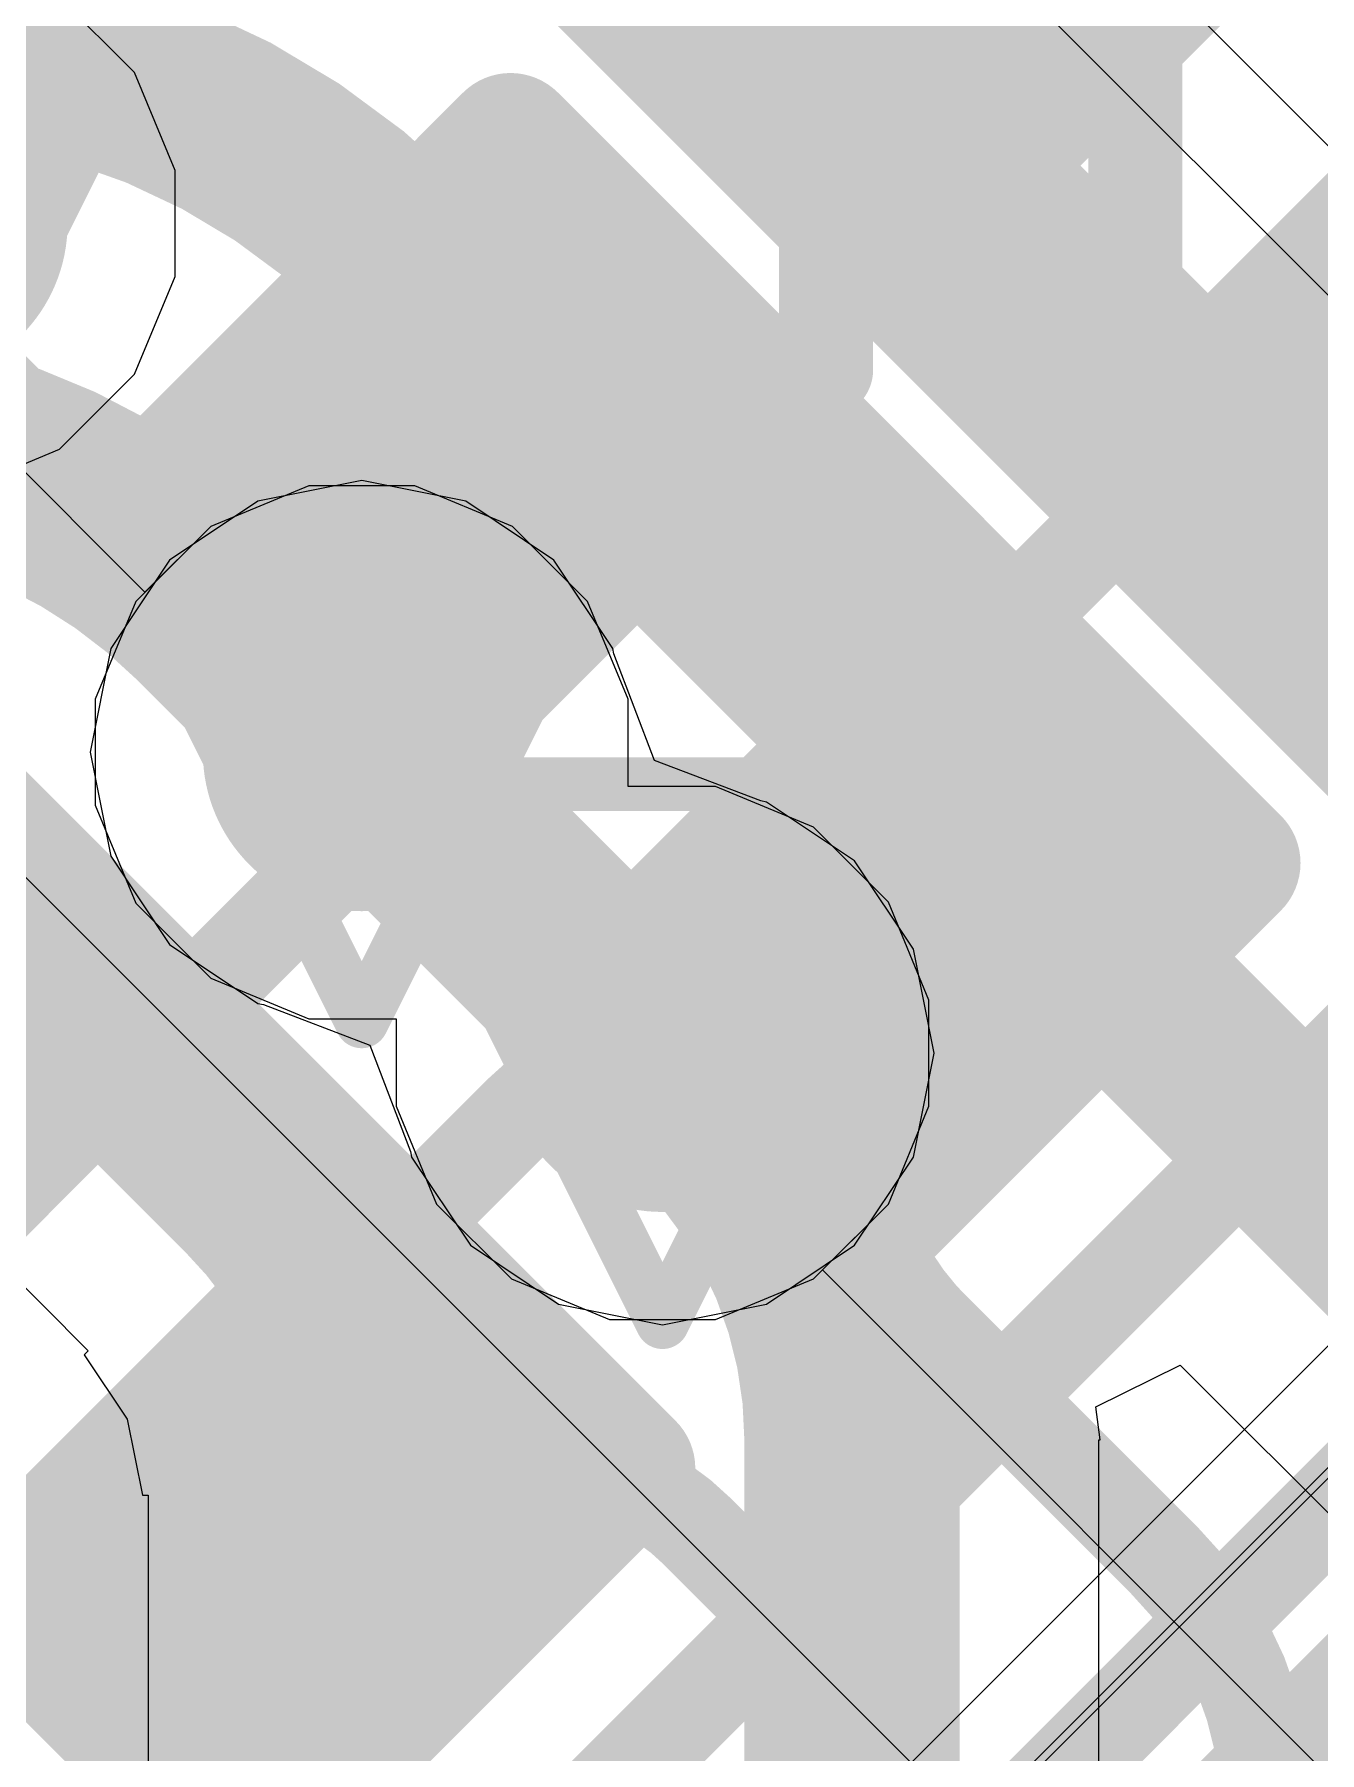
# Model space of a CAD drawing. Header units: inches. Extents: x -6 to 283, y -12 to 154.
# Drawn here: x 44.724 to 45.938, y 11.128 to 12.75 of the extents above; entities that cross this region are included whole.
import ezdxf

# ---------------------------------------------------------------- set-up
doc = ezdxf.new("R2010")
doc.units = ezdxf.units.IN
for name, color, linetype in [('Bottom Layer', 5, 'Continuous'), ('Drill Drawing', 1, 'Continuous'), ('GND-1', 16, 'Continuous'), ('GND-2', 90, 'Continuous'), ('GND-3', 216, 'Continuous'), ('PWR-1', 156, 'Continuous'), ('PWR-2', 130, 'Continuous'), ('Signal L1', 76, 'Continuous'), ('Signal L2', 6, 'Continuous'), ('Top Layer', 1, 'Continuous'), ('Top Overlay', 2, 'Continuous'), ('Top Paste', 8, 'Continuous'), ('Top Solder', 216, 'Continuous'), ('Via Holes', 16, 'Continuous')]:
    doc.layers.add(name, color=color, linetype=linetype)

# ---------------------------------------------------------------- blocks, each defined once
blk = doc.blocks.new('R___0201_119')
at = {"layer": 'Top Layer'}
for points in [[(-0.40999791, 0.18499963), (-0.13999845, 0.18499963), (-0.13999845, -0.18499963), (-0.40999791, -0.18499963)], [(0.14000099, 0.18499963), (0.41000045, 0.18499963), (0.41000045, -0.18499963), (0.14000099, -0.18499963)]]:
    blk.add_hatch(color=1, dxfattribs=at).paths.add_polyline_path(points)
at = {"layer": 'Top Paste'}
for points in [[(-0.40999791, 0.18499963), (-0.13999845, 0.18499963), (-0.13999845, -0.18499963), (-0.40999791, -0.18499963)], [(0.14000099, 0.18499963), (0.41000045, 0.18499963), (0.41000045, -0.18499963), (0.14000099, -0.18499963)]]:
    blk.add_hatch(color=8, dxfattribs=at).paths.add_polyline_path(points)
at = {"layer": 'Top Solder'}
for points in [[(-0.46499907, 0.24000079), (-0.08499729, 0.24000079), (-0.08499729, -0.24000079), (-0.46499907, -0.24000079)], [(0.08499983, 0.24000079), (0.46500161, 0.24000079), (0.46500161, -0.24000079), (0.08499983, -0.24000079)]]:
    blk.add_hatch(color=216, dxfattribs=at).paths.add_polyline_path(points)
at = {"layer": 'Top Overlay'}
for points in [[(-0.4826, 0.254, 0.127, 0.127, 0), (-0.4826, -0.254, 0.127, 0.127, 0)], [(0.4826, 0.254, 0.127, 0.127, 0), (-0.4826, 0.254, 0.127, 0.127, 0)], [(0.4826, 0.254, 0.127, 0.127, 0), (0.4826, -0.254, 0.127, 0.127, 0)], [(0.4826, -0.254, 0.127, 0.127, 0), (-0.4826, -0.254, 0.127, 0.127, 0)]]:
    blk.add_lwpolyline(points, format="xyseb", dxfattribs=at)
for points in [[(-0.51435, 0.254, 0.0635, 0.0635, 1), (-0.4508499999999999, 0.254, 0.0635, 0.0635, 1)], [(-0.51435, 0.254, 0.0635, 0.0635, 1), (-0.4508499999999999, 0.254, 0.0635, 0.0635, 1)], [(0.4508499999999999, 0.254, 0.0635, 0.0635, 1), (0.51435, 0.254, 0.0635, 0.0635, 1)], [(0.4508499999999999, 0.254, 0.0635, 0.0635, 1), (0.51435, 0.254, 0.0635, 0.0635, 1)], [(-0.51435, -0.254, 0.0635, 0.0635, 1), (-0.4508499999999999, -0.254, 0.0635, 0.0635, 1)], [(-0.51435, -0.254, 0.0635, 0.0635, 1), (-0.4508499999999999, -0.254, 0.0635, 0.0635, 1)], [(0.4508499999999999, -0.254, 0.0635, 0.0635, 1), (0.51435, -0.254, 0.0635, 0.0635, 1)], [(0.4508499999999999, -0.254, 0.0635, 0.0635, 1), (0.51435, -0.254, 0.0635, 0.0635, 1)]]:
    blk.add_lwpolyline(points, format="xyseb", close=True, dxfattribs=at)
blk = doc.blocks.new('R___0201_120')
at = {"layer": 'Top Layer'}
for points in [[(-0.40999791, 0.18499963), (-0.13999845, 0.18499963), (-0.13999845, -0.18499963), (-0.40999791, -0.18499963)], [(0.14000099, 0.18499963), (0.41000045, 0.18499963), (0.41000045, -0.18499963), (0.14000099, -0.18499963)]]:
    blk.add_hatch(color=1, dxfattribs=at).paths.add_polyline_path(points)
at = {"layer": 'Top Paste'}
for points in [[(-0.40999791, 0.18499963), (-0.13999845, 0.18499963), (-0.13999845, -0.18499963), (-0.40999791, -0.18499963)], [(0.14000099, 0.18499963), (0.41000045, 0.18499963), (0.41000045, -0.18499963), (0.14000099, -0.18499963)]]:
    blk.add_hatch(color=8, dxfattribs=at).paths.add_polyline_path(points)
at = {"layer": 'Top Solder'}
for points in [[(-0.46499907, 0.24000079), (-0.08499729, 0.24000079), (-0.08499729, -0.24000079), (-0.46499907, -0.24000079)], [(0.08499983, 0.24000079), (0.46500161, 0.24000079), (0.46500161, -0.24000079), (0.08499983, -0.24000079)]]:
    blk.add_hatch(color=216, dxfattribs=at).paths.add_polyline_path(points)
at = {"layer": 'Top Overlay'}
for points in [[(0.4826, 0.254, 0.127, 0.127, 0), (-0.4826, 0.254, 0.127, 0.127, 0)], [(-0.4826, 0.254, 0.127, 0.127, 0), (-0.4826, -0.254, 0.127, 0.127, 0)], [(0.4826, 0.254, 0.127, 0.127, 0), (0.4826, -0.254, 0.127, 0.127, 0)], [(0.4826, -0.254, 0.127, 0.127, 0), (-0.4826, -0.254, 0.127, 0.127, 0)]]:
    blk.add_lwpolyline(points, format="xyseb", dxfattribs=at)
for points in [[(-0.51435, 0.254, 0.0635, 0.0635, 1), (-0.4508499999999999, 0.254, 0.0635, 0.0635, 1)], [(-0.51435, 0.254, 0.0635, 0.0635, 1), (-0.4508499999999999, 0.254, 0.0635, 0.0635, 1)], [(0.4508499999999999, 0.254, 0.0635, 0.0635, 1), (0.51435, 0.254, 0.0635, 0.0635, 1)], [(0.4508499999999999, 0.254, 0.0635, 0.0635, 1), (0.51435, 0.254, 0.0635, 0.0635, 1)], [(-0.51435, -0.254, 0.0635, 0.0635, 1), (-0.4508499999999999, -0.254, 0.0635, 0.0635, 1)], [(-0.51435, -0.254, 0.0635, 0.0635, 1), (-0.4508499999999999, -0.254, 0.0635, 0.0635, 1)], [(0.4508499999999999, -0.254, 0.0635, 0.0635, 1), (0.51435, -0.254, 0.0635, 0.0635, 1)], [(0.4508499999999999, -0.254, 0.0635, 0.0635, 1), (0.51435, -0.254, 0.0635, 0.0635, 1)]]:
    blk.add_lwpolyline(points, format="xyseb", close=True, dxfattribs=at)
blk = doc.blocks.new('R___0201_124')
at = {"layer": 'Top Layer'}
for points in [[(-0.40999791, 0.18499963), (-0.13999845, 0.18499963), (-0.13999845, -0.18499963), (-0.40999791, -0.18499963)], [(0.14000099, 0.18499963), (0.41000045, 0.18499963), (0.41000045, -0.18499963), (0.14000099, -0.18499963)]]:
    blk.add_hatch(color=1, dxfattribs=at).paths.add_polyline_path(points)
at = {"layer": 'Top Paste'}
for points in [[(-0.40999791, 0.18499963), (-0.13999845, 0.18499963), (-0.13999845, -0.18499963), (-0.40999791, -0.18499963)], [(0.14000099, 0.18499963), (0.41000045, 0.18499963), (0.41000045, -0.18499963), (0.14000099, -0.18499963)]]:
    blk.add_hatch(color=8, dxfattribs=at).paths.add_polyline_path(points)
at = {"layer": 'Top Solder'}
for points in [[(-0.46499907, 0.24000079), (-0.08499729, 0.24000079), (-0.08499729, -0.24000079), (-0.46499907, -0.24000079)], [(0.08499983, 0.24000079), (0.46500161, 0.24000079), (0.46500161, -0.24000079), (0.08499983, -0.24000079)]]:
    blk.add_hatch(color=216, dxfattribs=at).paths.add_polyline_path(points)
at = {"layer": 'Top Overlay'}
for points in [[(0.4826, 0.254, 0.127, 0.127, 0), (-0.4826, 0.254, 0.127, 0.127, 0)], [(-0.4826, 0.254, 0.127, 0.127, 0), (-0.4826, -0.254, 0.127, 0.127, 0)], [(0.4826, 0.254, 0.127, 0.127, 0), (0.4826, -0.254, 0.127, 0.127, 0)], [(0.4826, -0.254, 0.127, 0.127, 0), (-0.4826, -0.254, 0.127, 0.127, 0)]]:
    blk.add_lwpolyline(points, format="xyseb", dxfattribs=at)
for points in [[(-0.51435, 0.254, 0.0635, 0.0635, 1), (-0.4508499999999999, 0.254, 0.0635, 0.0635, 1)], [(-0.51435, 0.254, 0.0635, 0.0635, 1), (-0.4508499999999999, 0.254, 0.0635, 0.0635, 1)], [(0.4508499999999999, 0.254, 0.0635, 0.0635, 1), (0.51435, 0.254, 0.0635, 0.0635, 1)], [(0.4508499999999999, 0.254, 0.0635, 0.0635, 1), (0.51435, 0.254, 0.0635, 0.0635, 1)], [(-0.51435, -0.254, 0.0635, 0.0635, 1), (-0.4508499999999999, -0.254, 0.0635, 0.0635, 1)], [(-0.51435, -0.254, 0.0635, 0.0635, 1), (-0.4508499999999999, -0.254, 0.0635, 0.0635, 1)], [(0.4508499999999999, -0.254, 0.0635, 0.0635, 1), (0.51435, -0.254, 0.0635, 0.0635, 1)], [(0.4508499999999999, -0.254, 0.0635, 0.0635, 1), (0.51435, -0.254, 0.0635, 0.0635, 1)]]:
    blk.add_lwpolyline(points, format="xyseb", close=True, dxfattribs=at)
blk = doc.blocks.new('R___0201_125')
at = {"layer": 'Top Layer'}
for points in [[(-0.40999791, 0.18499963), (-0.13999845, 0.18499963), (-0.13999845, -0.18499963), (-0.40999791, -0.18499963)], [(0.14000099, 0.18499963), (0.41000045, 0.18499963), (0.41000045, -0.18499963), (0.14000099, -0.18499963)]]:
    blk.add_hatch(color=1, dxfattribs=at).paths.add_polyline_path(points)
at = {"layer": 'Top Paste'}
for points in [[(-0.40999791, 0.18499963), (-0.13999845, 0.18499963), (-0.13999845, -0.18499963), (-0.40999791, -0.18499963)], [(0.14000099, 0.18499963), (0.41000045, 0.18499963), (0.41000045, -0.18499963), (0.14000099, -0.18499963)]]:
    blk.add_hatch(color=8, dxfattribs=at).paths.add_polyline_path(points)
at = {"layer": 'Top Solder'}
for points in [[(-0.46499907, 0.24000079), (-0.08499729, 0.24000079), (-0.08499729, -0.24000079), (-0.46499907, -0.24000079)], [(0.08499983, 0.24000079), (0.46500161, 0.24000079), (0.46500161, -0.24000079), (0.08499983, -0.24000079)]]:
    blk.add_hatch(color=216, dxfattribs=at).paths.add_polyline_path(points)
at = {"layer": 'Top Overlay'}
for points in [[(0.4826, 0.254, 0.127, 0.127, 0), (-0.4826, 0.254, 0.127, 0.127, 0)], [(-0.4826, 0.254, 0.127, 0.127, 0), (-0.4826, -0.254, 0.127, 0.127, 0)], [(0.4826, 0.254, 0.127, 0.127, 0), (0.4826, -0.254, 0.127, 0.127, 0)], [(0.4826, -0.254, 0.127, 0.127, 0), (-0.4826, -0.254, 0.127, 0.127, 0)]]:
    blk.add_lwpolyline(points, format="xyseb", dxfattribs=at)
for points in [[(-0.51435, 0.254, 0.0635, 0.0635, 1), (-0.4508499999999999, 0.254, 0.0635, 0.0635, 1)], [(-0.51435, 0.254, 0.0635, 0.0635, 1), (-0.4508499999999999, 0.254, 0.0635, 0.0635, 1)], [(0.4508499999999999, 0.254, 0.0635, 0.0635, 1), (0.51435, 0.254, 0.0635, 0.0635, 1)], [(0.4508499999999999, 0.254, 0.0635, 0.0635, 1), (0.51435, 0.254, 0.0635, 0.0635, 1)], [(-0.51435, -0.254, 0.0635, 0.0635, 1), (-0.4508499999999999, -0.254, 0.0635, 0.0635, 1)], [(-0.51435, -0.254, 0.0635, 0.0635, 1), (-0.4508499999999999, -0.254, 0.0635, 0.0635, 1)], [(0.4508499999999999, -0.254, 0.0635, 0.0635, 1), (0.51435, -0.254, 0.0635, 0.0635, 1)], [(0.4508499999999999, -0.254, 0.0635, 0.0635, 1), (0.51435, -0.254, 0.0635, 0.0635, 1)]]:
    blk.add_lwpolyline(points, format="xyseb", close=True, dxfattribs=at)
blk = doc.blocks.new('R___0201_126')
at = {"layer": 'Top Layer'}
for points in [[(-0.40999791, 0.18499963), (-0.13999845, 0.18499963), (-0.13999845, -0.18499963), (-0.40999791, -0.18499963)], [(0.14000099, 0.18499963), (0.41000045, 0.18499963), (0.41000045, -0.18499963), (0.14000099, -0.18499963)]]:
    blk.add_hatch(color=1, dxfattribs=at).paths.add_polyline_path(points)
at = {"layer": 'Top Paste'}
for points in [[(-0.40999791, 0.18499963), (-0.13999845, 0.18499963), (-0.13999845, -0.18499963), (-0.40999791, -0.18499963)], [(0.14000099, 0.18499963), (0.41000045, 0.18499963), (0.41000045, -0.18499963), (0.14000099, -0.18499963)]]:
    blk.add_hatch(color=8, dxfattribs=at).paths.add_polyline_path(points)
at = {"layer": 'Top Solder'}
for points in [[(-0.46499907, 0.24000079), (-0.08499729, 0.24000079), (-0.08499729, -0.24000079), (-0.46499907, -0.24000079)], [(0.08499983, 0.24000079), (0.46500161, 0.24000079), (0.46500161, -0.24000079), (0.08499983, -0.24000079)]]:
    blk.add_hatch(color=216, dxfattribs=at).paths.add_polyline_path(points)
at = {"layer": 'Top Overlay'}
for points in [[(-0.4826, 0.254, 0.127, 0.127, 0), (-0.4826, -0.254, 0.127, 0.127, 0)], [(0.4826, 0.254, 0.127, 0.127, 0), (-0.4826, 0.254, 0.127, 0.127, 0)], [(0.4826, 0.254, 0.127, 0.127, 0), (0.4826, -0.254, 0.127, 0.127, 0)], [(0.4826, -0.254, 0.127, 0.127, 0), (-0.4826, -0.254, 0.127, 0.127, 0)]]:
    blk.add_lwpolyline(points, format="xyseb", dxfattribs=at)
for points in [[(-0.51435, 0.254, 0.0635, 0.0635, 1), (-0.4508499999999999, 0.254, 0.0635, 0.0635, 1)], [(-0.51435, 0.254, 0.0635, 0.0635, 1), (-0.4508499999999999, 0.254, 0.0635, 0.0635, 1)], [(0.4508499999999999, 0.254, 0.0635, 0.0635, 1), (0.51435, 0.254, 0.0635, 0.0635, 1)], [(0.4508499999999999, 0.254, 0.0635, 0.0635, 1), (0.51435, 0.254, 0.0635, 0.0635, 1)], [(-0.51435, -0.254, 0.0635, 0.0635, 1), (-0.4508499999999999, -0.254, 0.0635, 0.0635, 1)], [(-0.51435, -0.254, 0.0635, 0.0635, 1), (-0.4508499999999999, -0.254, 0.0635, 0.0635, 1)], [(0.4508499999999999, -0.254, 0.0635, 0.0635, 1), (0.51435, -0.254, 0.0635, 0.0635, 1)], [(0.4508499999999999, -0.254, 0.0635, 0.0635, 1), (0.51435, -0.254, 0.0635, 0.0635, 1)]]:
    blk.add_lwpolyline(points, format="xyseb", close=True, dxfattribs=at)

msp = doc.modelspace()

# ---------------------------------------------------------------- hatches: boundary and pattern name
at = {"layer": 'GND-1'}
h = msp.add_hatch(color=16, dxfattribs=at)
edge = h.paths.add_edge_path()
edge.add_arc((44.60538704, 12.5715776), 0.1499997, 0, 360)
at = {"layer": 'GND-2'}
h = msp.add_hatch(color=90, dxfattribs=at)
edge = h.paths.add_edge_path()
edge.add_arc((45.03315097999999, 12.07212724), 0.1499997, 0, 360)
h = msp.add_hatch(color=90, dxfattribs=at)
edge = h.paths.add_edge_path()
edge.add_arc((45.31712552, 11.7881527), 0.1499997, 0, 360)
at = {"layer": 'GND-3'}
h = msp.add_hatch(color=216, dxfattribs=at)
edge = h.paths.add_edge_path()
edge.add_arc((45.03315097999999, 12.07212724), 0.1499997, 0, 360)
h = msp.add_hatch(color=216, dxfattribs=at)
edge = h.paths.add_edge_path()
edge.add_arc((45.31712552, 11.7881527), 0.1499997, 0, 360)
at = {"layer": 'PWR-1'}
h = msp.add_hatch(color=156, dxfattribs=at)
edge = h.paths.add_edge_path()
edge.add_arc((45.03315097999999, 12.07212724), 0.1499997, 0, 360)
h = msp.add_hatch(color=156, dxfattribs=at)
edge = h.paths.add_edge_path()
edge.add_arc((45.31712552, 11.7881527), 0.1499997, 0, 360)
at = {"layer": 'PWR-2'}
h = msp.add_hatch(color=130, dxfattribs=at)
edge = h.paths.add_edge_path()
edge.add_arc((45.03315097999999, 12.07212724), 0.1499997, 0, 360)
h = msp.add_hatch(color=130, dxfattribs=at)
edge = h.paths.add_edge_path()
edge.add_arc((45.31712552, 11.7881527), 0.1499997, 0, 360)
at = {"layer": 'Signal L1'}
h = msp.add_hatch(color=76, dxfattribs=at)
edge = h.paths.add_edge_path()
edge.add_arc((44.60538704, 12.5715776), 0.1499997, 0, 360)
h = msp.add_hatch(color=76, dxfattribs=at)
edge = h.paths.add_edge_path()
edge.add_arc((45.03315097999999, 12.07212724), 0.1499997, 0, 360)
h = msp.add_hatch(color=76, dxfattribs=at)
edge = h.paths.add_edge_path()
edge.add_arc((45.31712552, 11.7881527), 0.1499997, 0, 360)
at = {"layer": 'Signal L2'}
h = msp.add_hatch(color=6, dxfattribs=at)
edge = h.paths.add_edge_path()
edge.add_arc((45.03315097999999, 12.07212724), 0.1499997, 0, 360)
h = msp.add_hatch(color=6, dxfattribs=at)
edge = h.paths.add_edge_path()
edge.add_arc((45.31712552, 11.7881527), 0.1499997, 0, 360)
at = {"layer": 'Top Layer'}
h = msp.add_hatch(color=1, dxfattribs=at)
edge = h.paths.add_edge_path()
edge.add_arc((44.60538704, 12.5715776), 0.1499997, 0, 360)
at = {"layer": 'Via Holes'}
h = msp.add_hatch(color=7, dxfattribs=at)
edge = h.paths.add_edge_path()
edge.add_arc((45.03315097999999, 12.07212724), 0.07499858, 0, 360)
h = msp.add_hatch(color=7, dxfattribs=at)
edge = h.paths.add_edge_path()
edge.add_arc((45.31712552, 11.7881527), 0.07499858, 0, 360)

# ---------------------------------------------------------------- linework, layer by layer
at = {"layer": 'Bottom Layer'}
for p, q in [((46.87842796, 11.5710462), (45.4322688, 13.01720028)), ((44.65530312, 11.62657314), (44.7749295, 11.50694676)), ((44.7749295, 11.50694676), (44.77113474, 11.503152)), ((44.77113474, 11.503152), (44.81175442, 11.44235964)), ((45.72641096, 11.45426462), (45.80614156, 11.49358636)), ((45.80614156, 11.49358636), (47.49448464, 9.80524582)), ((45.73050798, 11.42313692), (45.72641096, 11.45426462)), ((44.81175442, 11.44235964), (44.82601906, 11.37065036)), ((45.72913638, 9.562452299999999), (45.72913638, 11.42313692)), ((45.72913638, 11.42313692), (45.73050798, 11.42313692)), ((44.82601906, 11.37065036), (44.83138607999999, 11.37065036)), ((44.83138607999999, 11.37065036), (44.83138607999999, 10.48356806))]:
    msp.add_line(p, q, dxfattribs=at)
for points in [[(45.26745836, 12.85238984, 0.2032, 0.2032, 0), (46.71361752, 11.40623322, 0.2032, 0.2032, 0)], [(44.58375132, 12.74401566, 0.1778, 0.1778, -0.1983745397232488), (45.06631576, 12.5447171, 0.1778, 0.1778, 0)], [(45.06631576, 12.5447171, 0.1778, 0.1778, -0.0005174110562775564), (45.06731652, 12.54371634, 0.1778, 0.1778, 0)], [(45.06731652, 12.54371634, 0.1778, 0.1778, 0), (47.65014092, 9.96089956, 0.1778, 0.1778, 0)], [(44.50885942, 12.37110302, 0.2032, 0.2032, -0.1989132255069553), (44.89349416, 12.21178152, 0.2032, 0.2032, 0)], [(44.89349162, 12.21177898, 0.2032, 0.2032, 0), (44.89436538, 12.2109103, 0.2032, 0.2032, 0)], [(44.89436538, 12.2109103, 0.2032, 0.2032, 0), (45.36447874, 11.74079694, 0.2032, 0.2032, 0)], [(44.20954073999999, 12.00566814, 0.127, 0.127, -0.1987482785183729), (44.792646, 11.76391602, 0.127, 0.127, 0)], [(44.792646, 11.76391602, 0.127, 0.127, 0), (44.91227238, 11.64428964, 0.127, 0.127, 0)], [(45.3647937, 11.74048452, 0.2032, 0.2032, -0.1986532323988283), (45.49605836, 11.42313692, 0.2032, 0.2032, 0)], [(44.91227238, 11.64428964, 0.127, 0.127, -0.198912367379658), (45.02561734, 11.37065036, 0.127, 0.127, 0)], [(45.49605836, 9.117952299999999, 0.2032, 0.2032, 0), (45.49605836, 11.42313692, 0.2032, 0.2032, 0)], [(45.02561734, 8.65798878, 0.127, 0.127, 0), (45.02561734, 11.37065036, 0.127, 0.127, 0)]]:
    msp.add_lwpolyline(points, format="xyseb", dxfattribs=at)
for points in [[(45.02186576, 12.5447171, 0.08889999999999999, 0.08889999999999999, 1), (45.11076576, 12.5447171, 0.08889999999999999, 0.08889999999999999, 1)], [(45.02186576, 12.5447171, 0.08889999999999999, 0.08889999999999999, 1), (45.11076576, 12.5447171, 0.08889999999999999, 0.08889999999999999, 1)], [(45.02286652, 12.54371634, 0.08889999999999999, 0.08889999999999999, 1), (45.11176652, 12.54371634, 0.08889999999999999, 0.08889999999999999, 1)], [(45.02286652, 12.54371634, 0.08889999999999999, 0.08889999999999999, 1), (45.11176652, 12.54371634, 0.08889999999999999, 0.08889999999999999, 1)], [(44.84269162, 12.21177898, 0.1016, 0.1016, 1), (44.94429161999999, 12.21177898, 0.1016, 0.1016, 1)], [(44.84269416, 12.21178152, 0.1016, 0.1016, 1), (44.94429416, 12.21178152, 0.1016, 0.1016, 1)], [(44.84356538, 12.2109103, 0.1016, 0.1016, 1), (44.94516538, 12.2109103, 0.1016, 0.1016, 1)], [(44.84356538, 12.2109103, 0.1016, 0.1016, 1), (44.94516538, 12.2109103, 0.1016, 0.1016, 1)], [(44.760896, 11.76391602, 0.0635, 0.0635, 1), (44.824396, 11.76391602, 0.0635, 0.0635, 1)], [(44.760896, 11.76391602, 0.0635, 0.0635, 1), (44.824396, 11.76391602, 0.0635, 0.0635, 1)], [(45.31367874, 11.74079694, 0.1016, 0.1016, 1), (45.41527874, 11.74079694, 0.1016, 0.1016, 1)], [(45.3139937, 11.74048452, 0.1016, 0.1016, 1), (45.4155937, 11.74048452, 0.1016, 0.1016, 1)], [(44.88052238, 11.64428964, 0.0635, 0.0635, 1), (44.94402238, 11.64428964, 0.0635, 0.0635, 1)], [(44.88052238, 11.64428964, 0.0635, 0.0635, 1), (44.94402238, 11.64428964, 0.0635, 0.0635, 1)], [(45.44525836, 11.42313692, 0.1016, 0.1016, 1), (45.54685835999999, 11.42313692, 0.1016, 0.1016, 1)], [(45.44525836, 11.42313692, 0.1016, 0.1016, 1), (45.54685835999999, 11.42313692, 0.1016, 0.1016, 1)], [(44.99386734, 11.37065036, 0.0635, 0.0635, 1), (45.05736734, 11.37065036, 0.0635, 0.0635, 1)], [(44.99386734, 11.37065036, 0.0635, 0.0635, 1), (45.05736734, 11.37065036, 0.0635, 0.0635, 1)]]:
    msp.add_lwpolyline(points, format="xyseb", close=True, dxfattribs=at)
at = {"layer": 'Drill Drawing'}
for points in [[(44.60538704, 12.3175776, 0.0508, 0.0508, 0), (44.85938704, 12.8255776, 0.0508, 0.0508, 0)], [(44.77915098, 12.32612724, 0.0508, 0.0508, 0), (45.28715098, 12.32612724, 0.0508, 0.0508, 0)], [(44.77915098, 12.32612724, 0.0508, 0.0508, 0), (45.03315097999999, 11.81812724, 0.0508, 0.0508, 0)], [(45.03315097999999, 11.81812724, 0.0508, 0.0508, 0), (45.28715098, 12.32612724, 0.0508, 0.0508, 0)], [(45.06312552, 12.0421527, 0.0508, 0.0508, 0), (45.57112552, 12.0421527, 0.0508, 0.0508, 0)], [(45.06312552, 12.0421527, 0.0508, 0.0508, 0), (45.31712552, 11.5341527, 0.0508, 0.0508, 0)], [(45.31712552, 11.5341527, 0.0508, 0.0508, 0), (45.57112552, 12.0421527, 0.0508, 0.0508, 0)]]:
    msp.add_lwpolyline(points, format="xyseb", dxfattribs=at)
for points in [[(44.76645098, 12.32612724, 0.0254, 0.0254, 1), (44.79185097999999, 12.32612724, 0.0254, 0.0254, 1)], [(44.76645098, 12.32612724, 0.0254, 0.0254, 1), (44.79185097999999, 12.32612724, 0.0254, 0.0254, 1)], [(45.27445098, 12.32612724, 0.0254, 0.0254, 1), (45.29985098, 12.32612724, 0.0254, 0.0254, 1)], [(45.27445098, 12.32612724, 0.0254, 0.0254, 1), (45.29985098, 12.32612724, 0.0254, 0.0254, 1)], [(45.05042552, 12.0421527, 0.0254, 0.0254, 1), (45.07582552, 12.0421527, 0.0254, 0.0254, 1)], [(45.05042552, 12.0421527, 0.0254, 0.0254, 1), (45.07582552, 12.0421527, 0.0254, 0.0254, 1)], [(45.55842552, 12.0421527, 0.0254, 0.0254, 1), (45.58382552, 12.0421527, 0.0254, 0.0254, 1)], [(45.55842552, 12.0421527, 0.0254, 0.0254, 1), (45.58382552, 12.0421527, 0.0254, 0.0254, 1)], [(45.02045098, 11.81812724, 0.0254, 0.0254, 1), (45.04585098, 11.81812724, 0.0254, 0.0254, 1)], [(45.02045098, 11.81812724, 0.0254, 0.0254, 1), (45.04585098, 11.81812724, 0.0254, 0.0254, 1)], [(45.30442552, 11.5341527, 0.0254, 0.0254, 1), (45.32982552, 11.5341527, 0.0254, 0.0254, 1)], [(45.30442552, 11.5341527, 0.0254, 0.0254, 1), (45.32982552, 11.5341527, 0.0254, 0.0254, 1)]]:
    msp.add_lwpolyline(points, format="xyseb", close=True, dxfattribs=at)
at = {"layer": 'GND-1'}
for p, q in [((44.81868353999999, 12.714097), (44.74790644, 12.7848741)), ((44.85698674, 12.62162322), (44.81868353999999, 12.714097)), ((44.85698674, 12.52153198), (44.85698674, 12.62162322)), ((44.81868353999999, 12.4290582), (44.85698674, 12.52153198)), ((44.74790644, 12.3582811), (44.81868353999999, 12.4290582)), ((44.65543266, 12.3199779), (44.74790644, 12.3582811))]:
    msp.add_line(p, q, dxfattribs=at)
at = {"layer": 'GND-2'}
for p, q in [((44.98310536, 12.32372694), (44.89063158, 12.28542374)), ((45.08319659999999, 12.32372694), (44.98310536, 12.32372694)), ((45.17567038, 12.28542374), (45.08319659999999, 12.32372694)), ((44.89063158, 12.28542374), (44.81985448, 12.21464664)), ((45.24644748, 12.21464664), (45.17567038, 12.28542374)), ((44.81985448, 12.21464664), (44.78155128, 12.12217286)), ((45.28475067999999, 12.12217286), (45.24644748, 12.21464664)), ((44.78155128, 12.12217286), (44.78155128, 12.02208162)), ((45.28475067999999, 12.0397524), (45.28475067999999, 12.12217286)), ((45.36717114, 12.0397524), (45.28475067999999, 12.0397524)), ((45.45964492, 12.0014492), (45.36717114, 12.0397524)), ((44.78155128, 12.02208162), (44.81985448, 11.92960784)), ((45.53042202, 11.9306721), (45.45964492, 12.0014492)), ((44.81985448, 11.92960784), (44.89063158, 11.85883074)), ((45.56872522, 11.83819832), (45.53042202, 11.9306721)), ((44.89063158, 11.85883074), (44.98310536, 11.82052754)), ((45.56872522, 11.73810708), (45.56872522, 11.83819832)), ((44.98310536, 11.82052754), (45.06552582, 11.82052754)), ((45.06552582, 11.82052754), (45.06552582, 11.73810708)), ((45.06552582, 11.73810708), (45.10382902, 11.6456333)), ((45.53042202, 11.6456333), (45.56872522, 11.73810708)), ((45.10382902, 11.6456333), (45.17460612, 11.5748562)), ((45.45964492, 11.5748562), (45.53042202, 11.6456333)), ((45.17460612, 11.5748562), (45.2670799, 11.536553)), ((45.36717114, 11.536553), (45.45964492, 11.5748562)), ((45.2670799, 11.536553), (45.36717114, 11.536553))]:
    msp.add_line(p, q, dxfattribs=at)
at = {"layer": 'GND-3'}
for p, q in [((44.98310536, 12.32372694), (44.89063158, 12.28542374)), ((45.08319659999999, 12.32372694), (44.98310536, 12.32372694)), ((45.17567038, 12.28542374), (45.08319659999999, 12.32372694)), ((44.89063158, 12.28542374), (44.81985448, 12.21464664)), ((45.24644748, 12.21464664), (45.17567038, 12.28542374)), ((44.81985448, 12.21464664), (44.78155128, 12.12217286)), ((45.28475067999999, 12.12217286), (45.24644748, 12.21464664)), ((44.78155128, 12.12217286), (44.78155128, 12.02208162)), ((45.28475067999999, 12.0397524), (45.28475067999999, 12.12217286)), ((45.36717114, 12.0397524), (45.28475067999999, 12.0397524)), ((45.45964492, 12.0014492), (45.36717114, 12.0397524)), ((44.78155128, 12.02208162), (44.81985448, 11.92960784)), ((45.53042202, 11.9306721), (45.45964492, 12.0014492)), ((44.81985448, 11.92960784), (44.89063158, 11.85883074)), ((45.56872522, 11.83819832), (45.53042202, 11.9306721)), ((44.89063158, 11.85883074), (44.98310536, 11.82052754)), ((45.56872522, 11.73810708), (45.56872522, 11.83819832)), ((44.98310536, 11.82052754), (45.06552582, 11.82052754)), ((45.06552582, 11.82052754), (45.06552582, 11.73810708)), ((45.06552582, 11.73810708), (45.10382902, 11.6456333)), ((45.53042202, 11.6456333), (45.56872522, 11.73810708)), ((45.10382902, 11.6456333), (45.17460612, 11.5748562)), ((45.45964492, 11.5748562), (45.53042202, 11.6456333)), ((45.17460612, 11.5748562), (45.2670799, 11.536553)), ((45.36717114, 11.536553), (45.45964492, 11.5748562)), ((45.2670799, 11.536553), (45.36717114, 11.536553))]:
    msp.add_line(p, q, dxfattribs=at)
at = {"layer": 'PWR-1'}
for p, q in [((45.03315097999999, 12.32865708), (44.93498252, 12.30912956)), ((45.13131944, 12.30912956), (45.03315097999999, 12.32865708)), ((44.93498252, 12.30912956), (44.85175688, 12.25352134)), ((45.21454507999999, 12.25352134), (45.13131944, 12.30912956)), ((44.85175688, 12.25352134), (44.79614865999999, 12.1702957)), ((45.2701533, 12.1702957), (45.21454507999999, 12.25352134)), ((44.79614865999999, 12.1702957), (44.77662114, 12.07212724)), ((45.27119978, 12.16503536), (45.2701533, 12.1702957)), ((45.30954616, 12.06454788), (45.27119978, 12.16503536)), ((46.53433416, 12.10060318), (45.25226408, 10.81853056)), ((44.77662114, 12.07212724), (44.79614865999999, 11.97395878)), ((45.41003364, 12.0262015), (45.30954616, 12.06454788)), ((45.41529397999999, 12.02515502), (45.41003364, 12.0262015)), ((45.49851962, 11.9695468), (45.41529397999999, 12.02515502)), ((44.79614865999999, 11.97395878), (44.85175688, 11.89073314)), ((45.55412784, 11.88632116), (45.49851962, 11.9695468)), ((44.85175688, 11.89073314), (44.93498252, 11.83512492)), ((45.57365536, 11.7881527), (45.55412784, 11.88632116)), ((44.93498252, 11.83512492), (44.94024286, 11.83407844)), ((44.94024286, 11.83407844), (45.04073034, 11.79573206)), ((45.04073034, 11.79573206), (45.07907672, 11.69524458)), ((45.55412784, 11.68998424), (45.57365536, 11.7881527)), ((45.07907672, 11.69524458), (45.0801232, 11.68998424)), ((45.0801232, 11.68998424), (45.13573141999999, 11.6067586)), ((45.49851962, 11.6067586), (45.55412784, 11.68998424)), ((45.13573141999999, 11.6067586), (45.21895706, 11.55115038)), ((45.41529397999999, 11.55115038), (45.49851962, 11.6067586)), ((45.21895706, 11.55115038), (45.31712552, 11.53162286)), ((45.31712552, 11.53162286), (45.41529397999999, 11.55115038))]:
    msp.add_line(p, q, dxfattribs=at)
msp.add_lwpolyline([(45.42145094, 10.60789598, 0.1524, 0.1524, 0), (46.68139508, 11.86784012, 0.1524, 0.1524, 0)], format="xyseb", dxfattribs=at)
at = {"layer": 'PWR-2'}
for p, q in [((42.38568612, 14.28406846), (47.31505142, 9.35470062)), ((44.76344616, 13.82719612), (49.19578679999999, 9.39483262)), ((44.82846508, 12.22325724), (44.25760008, 12.79412732)), ((44.98310536, 12.32372694), (44.89063158, 12.28542374)), ((45.08319659999999, 12.32372694), (44.98310536, 12.32372694)), ((45.17567038, 12.28542374), (45.08319659999999, 12.32372694)), ((44.89063158, 12.28542374), (44.82846508, 12.22325724)), ((45.24644748, 12.21464664), (45.17567038, 12.28542374)), ((45.28475067999999, 12.12217286), (45.24644748, 12.21464664)), ((45.28475067999999, 12.0397524), (45.28475067999999, 12.12217286)), ((45.36717114, 12.0397524), (45.28475067999999, 12.0397524)), ((45.45964492, 12.0014492), (45.36717114, 12.0397524)), ((45.53042202, 11.9306721), (45.45964492, 12.0014492)), ((45.56872522, 11.83819832), (45.53042202, 11.9306721)), ((45.56872522, 11.73810708), (45.56872522, 11.83819832)), ((45.53042202, 11.6456333), (45.56872522, 11.73810708)), ((45.46825551999999, 11.5834668), (45.53042202, 11.6456333)), ((47.21677373999999, 9.8349435), (45.46825551999999, 11.5834668))]:
    msp.add_line(p, q, dxfattribs=at)
at = {"layer": 'Signal L1'}
for points in [[(45.76369054, 12.31214962, 0.08889999999999999, 0.08889999999999999, 0), (45.76369054, 13.62184474, 0.08889999999999999, 0.08889999999999999, 0)], [(45.47159053999999, 12.43313998, 0.08889999999999999, 0.08889999999999999, 0), (45.47159053999999, 13.50085438, 0.08889999999999999, 0.08889999999999999, 0)], [(45.32474298, 12.28629242, 0.08889999999999999, 0.08889999999999999, 0), (45.47159053999999, 12.43313998, 0.08889999999999999, 0.08889999999999999, 0)], [(45.53128816, 12.07974724, 0.08889999999999999, 0.08889999999999999, 0), (45.76369054, 12.31214962, 0.08889999999999999, 0.08889999999999999, 0)], [(45.0718682, 12.03341256, 0.08889999999999999, 0.08889999999999999, 0), (45.32474298, 12.28628988, 0.08889999999999999, 0.08889999999999999, 0)], [(43.64464982, 9.47007758, 0.08889999999999999, 0.08889999999999999, 0), (46.29147206, 12.11689982, 0.08889999999999999, 0.08889999999999999, 0)], [(45.27841084, 11.82686738, 0.08889999999999999, 0.08889999999999999, 0), (45.53128816, 12.0797447, 0.08889999999999999, 0.08889999999999999, 0)], [(45.03315097999999, 12.07212724, 0.08889999999999999, 0.08889999999999999, 0), (45.07186566, 12.03341256, 0.08889999999999999, 0.08889999999999999, 0)], [(45.07186566, 12.03341002, 0.08889999999999999, 0.08889999999999999, 0), (45.0718682, 12.03341256, 0.08889999999999999, 0.08889999999999999, 0)], [(45.07186566, 12.03341256, 0.08889999999999999, 0.08889999999999999, 0), (45.0718682, 12.03341256, 0.08889999999999999, 0.08889999999999999, 0)], [(43.76564018, 9.177977579999999, 0.08889999999999999, 0.08889999999999999, 0), (46.58357206, 11.99590946, 0.08889999999999999, 0.08889999999999999, 0)], [(45.27841084, 11.82686484, 0.08889999999999999, 0.08889999999999999, 0), (45.27841084, 11.82686738, 0.08889999999999999, 0.08889999999999999, 0)], [(45.27841084, 11.82686738, 0.08889999999999999, 0.08889999999999999, 0), (45.31712552, 11.7881527, 0.08889999999999999, 0.08889999999999999, 0)]]:
    msp.add_lwpolyline(points, format="xyseb", dxfattribs=at)
for points in [[(45.44936554, 12.43313998, 0.04445, 0.04445, 1), (45.49381553999999, 12.43313998, 0.04445, 0.04445, 1)], [(45.44936554, 12.43313998, 0.04445, 0.04445, 1), (45.49381553999999, 12.43313998, 0.04445, 0.04445, 1)], [(45.74146554, 12.31214962, 0.04445, 0.04445, 1), (45.78591554, 12.31214962, 0.04445, 0.04445, 1)], [(45.74146554, 12.31214962, 0.04445, 0.04445, 1), (45.78591554, 12.31214962, 0.04445, 0.04445, 1)], [(45.30251798, 12.28629242, 0.04445, 0.04445, 1), (45.34696798, 12.28629242, 0.04445, 0.04445, 1)], [(45.30251798, 12.28628988, 0.04445, 0.04445, 1), (45.34696798, 12.28628988, 0.04445, 0.04445, 1)], [(45.50906316, 12.07974724, 0.04445, 0.04445, 1), (45.55351315999999, 12.07974724, 0.04445, 0.04445, 1)], [(45.50906316, 12.0797447, 0.04445, 0.04445, 1), (45.55351315999999, 12.0797447, 0.04445, 0.04445, 1)], [(45.01092598, 12.07212724, 0.04445, 0.04445, 1), (45.05537597999999, 12.07212724, 0.04445, 0.04445, 1)], [(45.04964065999999, 12.03341256, 0.04445, 0.04445, 1), (45.09409066, 12.03341256, 0.04445, 0.04445, 1)], [(45.04964065999999, 12.03341256, 0.04445, 0.04445, 1), (45.09409066, 12.03341256, 0.04445, 0.04445, 1)], [(45.04964065999999, 12.03341002, 0.04445, 0.04445, 1), (45.09409066, 12.03341002, 0.04445, 0.04445, 1)], [(45.0496432, 12.03341256, 0.04445, 0.04445, 1), (45.0940932, 12.03341256, 0.04445, 0.04445, 1)], [(45.0496432, 12.03341256, 0.04445, 0.04445, 1), (45.0940932, 12.03341256, 0.04445, 0.04445, 1)], [(45.0496432, 12.03341256, 0.04445, 0.04445, 1), (45.0940932, 12.03341256, 0.04445, 0.04445, 1)], [(45.25618584, 11.82686738, 0.04445, 0.04445, 1), (45.30063584, 11.82686738, 0.04445, 0.04445, 1)], [(45.25618584, 11.82686738, 0.04445, 0.04445, 1), (45.30063584, 11.82686738, 0.04445, 0.04445, 1)], [(45.25618584, 11.82686738, 0.04445, 0.04445, 1), (45.30063584, 11.82686738, 0.04445, 0.04445, 1)], [(45.25618584, 11.82686484, 0.04445, 0.04445, 1), (45.30063584, 11.82686484, 0.04445, 0.04445, 1)], [(45.29490052, 11.7881527, 0.04445, 0.04445, 1), (45.33935052, 11.7881527, 0.04445, 0.04445, 1)]]:
    msp.add_lwpolyline(points, format="xyseb", close=True, dxfattribs=at)
at = {"layer": 'Signal L2'}
for points in [[(45.03315097999999, 12.07212724, 0.08889999999999999, 0.08889999999999999, 0), (45.07186566, 12.03341256, 0.08889999999999999, 0.08889999999999999, 0)], [(44.77401764, 11.73556454, 0.08889999999999999, 0.08889999999999999, 0), (45.07186312, 12.03341002, 0.08889999999999999, 0.08889999999999999, 0)], [(45.07186312, 12.03341002, 0.08889999999999999, 0.08889999999999999, 0), (45.07186566, 12.03341002, 0.08889999999999999, 0.08889999999999999, 0)], [(45.18495154, 11.733403, 0.08889999999999999, 0.08889999999999999, -0.198912367379658), (45.31712552, 11.7881527, 0.08889999999999999, 0.08889999999999999, 0)], [(44.67895813999999, 11.64050758, 0.08889999999999999, 0.08889999999999999, 0), (44.7740151, 11.73556454, 0.08889999999999999, 0.08889999999999999, 0)], [(44.98056536, 11.52901936, 0.08889999999999999, 0.08889999999999999, 0), (45.184949, 11.733403, 0.08889999999999999, 0.08889999999999999, 0)], [(44.98056282, 11.52901936, 0.08889999999999999, 0.08889999999999999, 0), (44.98056536, 11.52901936, 0.08889999999999999, 0.08889999999999999, 0)], [(44.97105814, 9.34771054, 0.08889999999999999, 0.08889999999999999, 0), (44.97105814, 11.51951722, 0.08889999999999999, 0.08889999999999999, 0)]]:
    msp.add_lwpolyline(points, format="xyseb", dxfattribs=at)
for points in [[(45.01092598, 12.07212724, 0.04445, 0.04445, 1), (45.05537597999999, 12.07212724, 0.04445, 0.04445, 1)], [(45.04963812, 12.03341002, 0.04445, 0.04445, 1), (45.09408812, 12.03341002, 0.04445, 0.04445, 1)], [(45.04963812, 12.03341002, 0.04445, 0.04445, 1), (45.09408812, 12.03341002, 0.04445, 0.04445, 1)], [(45.04964065999999, 12.03341256, 0.04445, 0.04445, 1), (45.09409066, 12.03341256, 0.04445, 0.04445, 1)], [(45.04964065999999, 12.03341002, 0.04445, 0.04445, 1), (45.09409066, 12.03341002, 0.04445, 0.04445, 1)], [(45.29490052, 11.7881527, 0.04445, 0.04445, 1), (45.33935052, 11.7881527, 0.04445, 0.04445, 1)], [(44.7517901, 11.73556454, 0.04445, 0.04445, 1), (44.7962401, 11.73556454, 0.04445, 0.04445, 1)], [(44.75179264, 11.73556454, 0.04445, 0.04445, 1), (44.79624264, 11.73556454, 0.04445, 0.04445, 1)], [(45.162724, 11.733403, 0.04445, 0.04445, 1), (45.20717399999999, 11.733403, 0.04445, 0.04445, 1)], [(45.16272654, 11.733403, 0.04445, 0.04445, 1), (45.20717654, 11.733403, 0.04445, 0.04445, 1)], [(44.95833782, 11.52901936, 0.04445, 0.04445, 1), (45.00278781999999, 11.52901936, 0.04445, 0.04445, 1)], [(44.95834036, 11.52901936, 0.04445, 0.04445, 1), (45.00279036, 11.52901936, 0.04445, 0.04445, 1)], [(44.95834036, 11.52901936, 0.04445, 0.04445, 1), (45.00279036, 11.52901936, 0.04445, 0.04445, 1)], [(44.94883314, 11.51951722, 0.04445, 0.04445, 1), (44.99328314, 11.51951722, 0.04445, 0.04445, 1)]]:
    msp.add_lwpolyline(points, format="xyseb", close=True, dxfattribs=at)
at = {"layer": 'Top Layer'}
for p, q in [((42.64072752, 8.08197012), (53.4483945, 18.8896371)), ((42.38055024, 7.831805520000001), (47.45038008, 12.9016379))]:
    msp.add_line(p, q, dxfattribs=at)
for points in [[(44.64522948, 12.45429818, 0.08889999999999999, 0.08889999999999999, 0), (44.70129236, 12.39824038, 0.08889999999999999, 0.08889999999999999, 0)], [(44.70129236, 12.39824038, 0.08889999999999999, 0.08889999999999999, 0), (44.75680913999999, 12.3427236, 0.08889999999999999, 0.08889999999999999, 0)], [(44.89433236, 12.28575902, 0.08889999999999999, 0.08889999999999999, -0.198912367379658), (44.75681168, 12.3427236, 0.08889999999999999, 0.08889999999999999, 0)], [(44.97489099999999, 12.28575902, 0.08889999999999999, 0.08889999999999999, 0), (45.01278018, 12.3236482, 0.08889999999999999, 0.08889999999999999, 0)], [(45.01278018, 12.3236482, 0.08889999999999999, 0.08889999999999999, 0), (45.14083936, 12.3236482, 0.08889999999999999, 0.08889999999999999, 0)], [(44.89433236, 12.28575902, 0.08889999999999999, 0.08889999999999999, 0), (44.97489099999999, 12.28575902, 0.08889999999999999, 0.08889999999999999, 0)], [(45.49438958, 11.77132266, 0.08889999999999999, 0.08889999999999999, 0), (45.49439466, 11.76965896, 0.08889999999999999, 0.08889999999999999, 0)], [(45.49874822, 11.70258772, 0.08889999999999999, 0.08889999999999999, -0.03088869886926256), (45.49439466, 11.76965896, 0.08889999999999999, 0.08889999999999999, 0)], [(45.52374435999999, 11.5949603, 0.08889999999999999, 0.08889999999999999, -0.1145852250610581), (45.49874822, 11.70257756, 0.08889999999999999, 0.08889999999999999, 0)], [(45.56054896, 11.54021314, 0.08889999999999999, 0.08889999999999999, -0.06784542230224638), (45.52374435999999, 11.5949603, 0.08889999999999999, 0.08889999999999999, 0)], [(45.57027716, 11.52990582, 0.08889999999999999, 0.08889999999999999, -0.01451074696587417), (45.56054896, 11.54021314, 0.08889999999999999, 0.08889999999999999, 0)], [(45.57027716, 11.52990328, 0.08889999999999999, 0.08889999999999999, 0), (45.79106158, 11.30911886, 0.08889999999999999, 0.08889999999999999, 0)], [(44.95824638, 11.36324118, 0.08889999999999999, 0.08889999999999999, 0), (44.99360064, 11.39859544, 0.08889999999999999, 0.08889999999999999, 0)], [(44.99360064, 11.39859544, 0.08889999999999999, 0.08889999999999999, 0), (45.12166235999999, 11.39859544, 0.08889999999999999, 0.08889999999999999, 0)], [(45.12166235999999, 11.39859544, 0.08889999999999999, 0.08889999999999999, 0), (45.12394582, 11.39631198, 0.08889999999999999, 0.08889999999999999, 0)], [(45.12394582, 11.39631198, 0.08889999999999999, 0.08889999999999999, 0), (45.20703938, 11.39631198, 0.08889999999999999, 0.08889999999999999, 0)], [(45.20703938, 11.39631198, 0.08889999999999999, 0.08889999999999999, -0.198912367379658), (45.34888314, 11.3375567, 0.08889999999999999, 0.08889999999999999, 0)], [(45.34888568, 11.3375567, 0.08889999999999999, 0.08889999999999999, 0), (45.49605836, 11.19038402, 0.08889999999999999, 0.08889999999999999, 0)], [(45.79106158, 11.30911886, 0.08889999999999999, 0.08889999999999999, 0), (45.7912597, 11.30892074, 0.08889999999999999, 0.08889999999999999, 0)], [(45.79106158, 11.30911886, 0.08889999999999999, 0.08889999999999999, -0.0002111418393666301), (45.7912597, 11.30892074, 0.08889999999999999, 0.08889999999999999, 0)], [(45.7912597, 11.30892074, 0.08889999999999999, 0.08889999999999999, -0.198692880693009), (45.88818864, 11.07463368, 0.08889999999999999, 0.08889999999999999, 0)], [(45.49605836, 11.19038402, 0.08889999999999999, 0.08889999999999999, -0.4142104863162957), (45.49605836, 10.94853284, 0.08889999999999999, 0.08889999999999999, 0)]]:
    msp.add_lwpolyline(points, format="xyseb", dxfattribs=at)
for points in [[(44.67906736, 12.39824038, 0.04445, 0.04445, 1), (44.72351736, 12.39824038, 0.04445, 0.04445, 1)], [(44.67906736, 12.39824038, 0.04445, 0.04445, 1), (44.72351736, 12.39824038, 0.04445, 0.04445, 1)], [(44.73458414, 12.3427236, 0.04445, 0.04445, 1), (44.77903413999999, 12.3427236, 0.04445, 0.04445, 1)], [(44.73458668, 12.3427236, 0.04445, 0.04445, 1), (44.77903668, 12.3427236, 0.04445, 0.04445, 1)], [(44.99055518, 12.3236482, 0.04445, 0.04445, 1), (45.03500518, 12.3236482, 0.04445, 0.04445, 1)], [(44.99055518, 12.3236482, 0.04445, 0.04445, 1), (45.03500518, 12.3236482, 0.04445, 0.04445, 1)], [(45.11861436, 12.3236482, 0.04445, 0.04445, 1), (45.16306436, 12.3236482, 0.04445, 0.04445, 1)], [(44.87210736, 12.28575902, 0.04445, 0.04445, 1), (44.91655736, 12.28575902, 0.04445, 0.04445, 1)], [(44.87210736, 12.28575902, 0.04445, 0.04445, 1), (44.91655736, 12.28575902, 0.04445, 0.04445, 1)], [(44.95266599999999, 12.28575902, 0.04445, 0.04445, 1), (44.99711599999999, 12.28575902, 0.04445, 0.04445, 1)], [(44.95266599999999, 12.28575902, 0.04445, 0.04445, 1), (44.99711599999999, 12.28575902, 0.04445, 0.04445, 1)], [(45.47216458, 11.77132266, 0.04445, 0.04445, 1), (45.51661458, 11.77132266, 0.04445, 0.04445, 1)], [(45.47216966, 11.76965896, 0.04445, 0.04445, 1), (45.51661966, 11.76965896, 0.04445, 0.04445, 1)], [(45.47216966, 11.76965896, 0.04445, 0.04445, 1), (45.51661966, 11.76965896, 0.04445, 0.04445, 1)], [(45.47652322, 11.70258772, 0.04445, 0.04445, 1), (45.52097322, 11.70258772, 0.04445, 0.04445, 1)], [(45.47652322, 11.70257756, 0.04445, 0.04445, 1), (45.52097322, 11.70257756, 0.04445, 0.04445, 1)], [(45.50151936, 11.5949603, 0.04445, 0.04445, 1), (45.54596935999999, 11.5949603, 0.04445, 0.04445, 1)], [(45.50151936, 11.5949603, 0.04445, 0.04445, 1), (45.54596935999999, 11.5949603, 0.04445, 0.04445, 1)], [(45.53832396, 11.54021314, 0.04445, 0.04445, 1), (45.58277396, 11.54021314, 0.04445, 0.04445, 1)], [(45.53832396, 11.54021314, 0.04445, 0.04445, 1), (45.58277396, 11.54021314, 0.04445, 0.04445, 1)], [(45.54805216, 11.52990582, 0.04445, 0.04445, 1), (45.59250216, 11.52990582, 0.04445, 0.04445, 1)], [(45.54805216, 11.52990328, 0.04445, 0.04445, 1), (45.59250216, 11.52990328, 0.04445, 0.04445, 1)], [(44.97137564, 11.39859544, 0.04445, 0.04445, 1), (45.01582564, 11.39859544, 0.04445, 0.04445, 1)], [(44.97137564, 11.39859544, 0.04445, 0.04445, 1), (45.01582564, 11.39859544, 0.04445, 0.04445, 1)], [(45.09943736, 11.39859544, 0.04445, 0.04445, 1), (45.14388735999999, 11.39859544, 0.04445, 0.04445, 1)], [(45.09943736, 11.39859544, 0.04445, 0.04445, 1), (45.14388735999999, 11.39859544, 0.04445, 0.04445, 1)], [(45.10172082, 11.39631198, 0.04445, 0.04445, 1), (45.14617082, 11.39631198, 0.04445, 0.04445, 1)], [(45.10172082, 11.39631198, 0.04445, 0.04445, 1), (45.14617082, 11.39631198, 0.04445, 0.04445, 1)], [(45.18481438, 11.39631198, 0.04445, 0.04445, 1), (45.22926438, 11.39631198, 0.04445, 0.04445, 1)], [(45.18481438, 11.39631198, 0.04445, 0.04445, 1), (45.22926438, 11.39631198, 0.04445, 0.04445, 1)], [(44.93602138, 11.36324118, 0.04445, 0.04445, 1), (44.98047138, 11.36324118, 0.04445, 0.04445, 1)], [(45.32665814, 11.3375567, 0.04445, 0.04445, 1), (45.37110814, 11.3375567, 0.04445, 0.04445, 1)], [(45.32666068, 11.3375567, 0.04445, 0.04445, 1), (45.37111067999999, 11.3375567, 0.04445, 0.04445, 1)], [(45.76883658, 11.30911886, 0.04445, 0.04445, 1), (45.81328658, 11.30911886, 0.04445, 0.04445, 1)], [(45.76883658, 11.30911886, 0.04445, 0.04445, 1), (45.81328658, 11.30911886, 0.04445, 0.04445, 1)], [(45.76883658, 11.30911886, 0.04445, 0.04445, 1), (45.81328658, 11.30911886, 0.04445, 0.04445, 1)], [(45.7690347, 11.30892074, 0.04445, 0.04445, 1), (45.8134847, 11.30892074, 0.04445, 0.04445, 1)], [(45.7690347, 11.30892074, 0.04445, 0.04445, 1), (45.8134847, 11.30892074, 0.04445, 0.04445, 1)], [(45.7690347, 11.30892074, 0.04445, 0.04445, 1), (45.8134847, 11.30892074, 0.04445, 0.04445, 1)], [(45.47383336, 11.19038402, 0.04445, 0.04445, 1), (45.51828336, 11.19038402, 0.04445, 0.04445, 1)], [(45.47383336, 11.19038402, 0.04445, 0.04445, 1), (45.51828336, 11.19038402, 0.04445, 0.04445, 1)]]:
    msp.add_lwpolyline(points, format="xyseb", close=True, dxfattribs=at)

# ---------------------------------------------------------------- block references
at = {"rotation": 135}
for name, p in [('R___0201_119', (46.47829414, 13.27219342)), ('R___0201_120', (45.90679414, 12.70069342)), ('R___0201_124', (45.33529413999999, 12.12919342)), ('R___0201_125', (44.76379414, 11.55769342)), ('R___0201_126', (44.19229414, 10.98619342))]:
    msp.add_blockref(name, p, dxfattribs=at)

doc.saveas('drawing.dxf')
